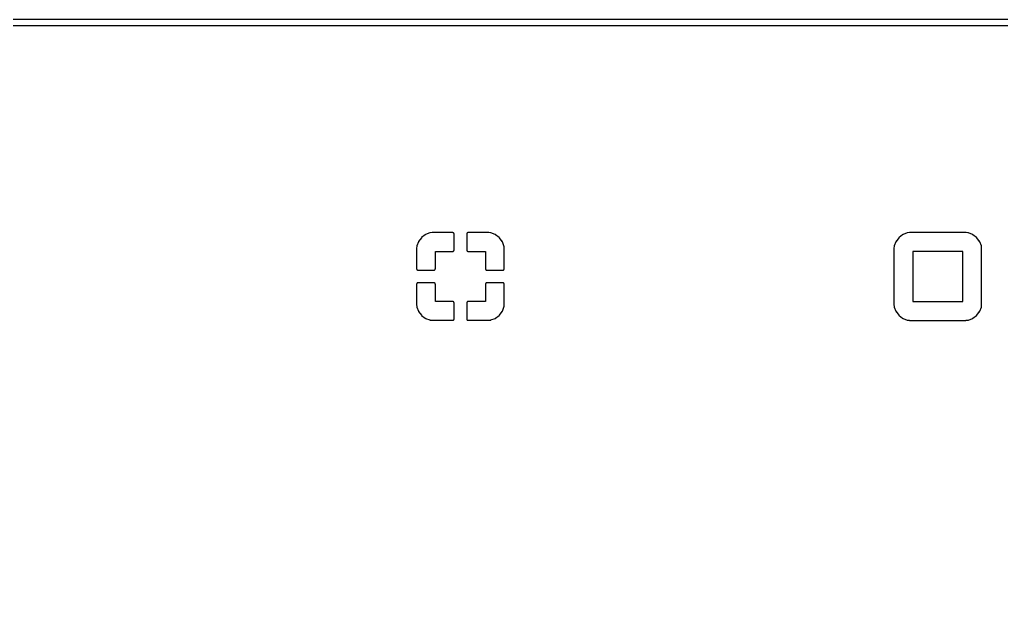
# Model space of a CAD drawing. Header units: metres. Extents: x 53 to 178, y -119 to -45.
# Drawn here: x 84.48 to 115.82, y -63.34 to -44.63 of the extents above; entities that cross this region are included whole.
import ezdxf

# ---------------------------------------------------------------- set-up
doc = ezdxf.new("R2010")
doc.units = ezdxf.units.M

msp = doc.modelspace()

# ---------------------------------------------------------------- linework, layer by layer
for points in [[(178.04, -44.63), (53.19, -44.63)], [(53.34, -44.911), (53.34, -119.171), (53.347, -119.204), (53.375, -119.236), (53.421, -119.25), (177.671, -119.25), (177.705, -119.243), (177.737, -119.215), (177.75, -119.169), (177.751, -118.531), (177.89, -44.91), (177.882, -44.876), (177.855, -44.844), (177.809, -44.83), (53.419, -44.83), (53.386, -44.837), (53.354, -44.865), (53.34, -44.911)], [(97.703, -52.632), (97.703, -52.632), (97.704, -52.632), (97.706, -52.632), (97.707, -52.632), (97.708, -52.632), (97.709, -52.631), (97.711, -52.631), (97.712, -52.631), (97.713, -52.631), (97.714, -52.631), (97.715, -52.63), (97.717, -52.63), (97.718, -52.629), (97.719, -52.629), (97.72, -52.629), (97.721, -52.628), (97.722, -52.628), (97.723, -52.627), (97.724, -52.627), (97.726, -52.626), (97.727, -52.626), (97.728, -52.625), (97.729, -52.624), (97.73, -52.624), (97.731, -52.623), (97.732, -52.622), (97.733, -52.621), (97.734, -52.621), (97.735, -52.62), (97.736, -52.619), (97.736, -52.618), (97.737, -52.617), (97.738, -52.616), (97.739, -52.616), (97.74, -52.615), (97.741, -52.614), (97.741, -52.613), (97.742, -52.612), (97.743, -52.611), (97.744, -52.61), (97.744, -52.609), (97.745, -52.608), (97.746, -52.607), (97.746, -52.606), (97.747, -52.604), (97.747, -52.603), (97.748, -52.602), (97.748, -52.601), (97.749, -52.6), (97.749, -52.599), (97.749, -52.598), (97.75, -52.597), (97.75, -52.595), (97.751, -52.594), (97.751, -52.593), (97.751, -52.592), (97.751, -52.591), (97.751, -52.589), (97.752, -52.588), (97.752, -52.587), (97.752, -52.586), (97.752, -52.584), (97.752, -52.583), (97.752, -52.582), (97.752, -52.032), (98.302, -52.032), (98.303, -52.032), (98.304, -52.032), (98.306, -52.032), (98.307, -52.032), (98.308, -52.032), (98.309, -52.031), (98.311, -52.031), (98.312, -52.031), (98.313, -52.031), (98.314, -52.031), (98.315, -52.03), (98.317, -52.03), (98.318, -52.029), (98.319, -52.029), (98.32, -52.029), (98.321, -52.028), (98.322, -52.028), (98.323, -52.027), (98.324, -52.027), (98.326, -52.026), (98.327, -52.026), (98.328, -52.025), (98.329, -52.024), (98.33, -52.024), (98.331, -52.023), (98.332, -52.022), (98.333, -52.021), (98.334, -52.021), (98.335, -52.02), (98.336, -52.019), (98.336, -52.018), (98.337, -52.017), (98.338, -52.016), (98.339, -52.016), (98.34, -52.015), (98.341, -52.014), (98.341, -52.013), (98.342, -52.012), (98.343, -52.011), (98.344, -52.01), (98.344, -52.009), (98.345, -52.008), (98.346, -52.007), (98.346, -52.006), (98.347, -52.004), (98.347, -52.003), (98.348, -52.002), (98.348, -52.001), (98.349, -52), (98.349, -51.999), (98.349, -51.998), (98.35, -51.997), (98.35, -51.995), (98.351, -51.994), (98.351, -51.993), (98.351, -51.992), (98.351, -51.991), (98.351, -51.989), (98.352, -51.988), (98.352, -51.987), (98.352, -51.986), (98.352, -51.984), (98.352, -51.983), (98.352, -51.982), (98.352, -51.482), (98.352, -51.481), (98.352, -51.48), (98.352, -51.478), (98.352, -51.477), (98.352, -51.476), (98.351, -51.475), (98.351, -51.473), (98.351, -51.472), (98.351, -51.471), (98.351, -51.47), (98.35, -51.469), (98.35, -51.467), (98.349, -51.466), (98.349, -51.465), (98.349, -51.464), (98.348, -51.463), (98.348, -51.462), (98.347, -51.461), (98.347, -51.46), (98.346, -51.458), (98.346, -51.457), (98.345, -51.456), (98.344, -51.455), (98.344, -51.454), (98.343, -51.453), (98.342, -51.452), (98.341, -51.451), (98.341, -51.45), (98.34, -51.449), (98.339, -51.448), (98.338, -51.448), (98.337, -51.447), (98.336, -51.446), (98.336, -51.445), (98.335, -51.444), (98.334, -51.443), (98.333, -51.443), (98.332, -51.442), (98.331, -51.441), (98.33, -51.44), (98.329, -51.44), (98.328, -51.439), (98.327, -51.438), (98.326, -51.438), (98.324, -51.437), (98.323, -51.437), (98.322, -51.436), (98.321, -51.436), (98.32, -51.435), (98.319, -51.435), (98.318, -51.435), (98.317, -51.434), (98.315, -51.434), (98.314, -51.433), (98.313, -51.433), (98.312, -51.433), (98.311, -51.433), (98.309, -51.433), (98.308, -51.432), (98.307, -51.432), (98.306, -51.432), (98.304, -51.432), (98.303, -51.432), (98.302, -51.432), (97.654, -51.432), (97.653, -51.432), (97.651, -51.432), (97.65, -51.432), (97.649, -51.432), (97.589, -51.439), (97.588, -51.439), (97.587, -51.439), (97.586, -51.439), (97.585, -51.439), (97.584, -51.44), (97.583, -51.44), (97.582, -51.44), (97.581, -51.44), (97.581, -51.44), (97.58, -51.441), (97.579, -51.441), (97.578, -51.441), (97.577, -51.442), (97.442, -51.492), (97.441, -51.492), (97.441, -51.493), (97.44, -51.493), (97.439, -51.493), (97.438, -51.494), (97.437, -51.494), (97.436, -51.495), (97.435, -51.495), (97.435, -51.495), (97.434, -51.496), (97.432, -51.497), (97.431, -51.498), (97.43, -51.499), (97.315, -51.585), (97.313, -51.586), (97.312, -51.587), (97.311, -51.588), (97.309, -51.589), (97.309, -51.589), (97.308, -51.591), (97.307, -51.592), (97.306, -51.593), (97.305, -51.595), (97.219, -51.71), (97.218, -51.711), (97.217, -51.712), (97.216, -51.714), (97.215, -51.715), (97.215, -51.715), (97.215, -51.716), (97.214, -51.717), (97.214, -51.718), (97.213, -51.719), (97.213, -51.72), (97.213, -51.721), (97.212, -51.721), (97.212, -51.722), (97.162, -51.857), (97.161, -51.858), (97.161, -51.859), (97.161, -51.86), (97.16, -51.861), (97.16, -51.861), (97.16, -51.862), (97.16, -51.863), (97.16, -51.864), (97.159, -51.865), (97.159, -51.866), (97.159, -51.867), (97.159, -51.868), (97.159, -51.869), (97.152, -51.929), (97.152, -51.93), (97.152, -51.931), (97.152, -51.933), (97.152, -51.934), (97.152, -52.582), (97.152, -52.583), (97.152, -52.584), (97.152, -52.586), (97.152, -52.587), (97.152, -52.588), (97.153, -52.589), (97.153, -52.591), (97.153, -52.592), (97.153, -52.593), (97.153, -52.594), (97.154, -52.595), (97.154, -52.597), (97.155, -52.598), (97.155, -52.599), (97.155, -52.6), (97.156, -52.601), (97.156, -52.602), (97.157, -52.603), (97.157, -52.604), (97.158, -52.606), (97.158, -52.607), (97.159, -52.608), (97.16, -52.609), (97.16, -52.61), (97.161, -52.611), (97.162, -52.612), (97.163, -52.613), (97.163, -52.614), (97.164, -52.615), (97.165, -52.616), (97.166, -52.616), (97.167, -52.617), (97.168, -52.618), (97.168, -52.619), (97.169, -52.62), (97.17, -52.621), (97.171, -52.621), (97.172, -52.622), (97.173, -52.623), (97.174, -52.624), (97.175, -52.624), (97.176, -52.625), (97.177, -52.626), (97.178, -52.626), (97.18, -52.627), (97.181, -52.627), (97.182, -52.628), (97.183, -52.628), (97.184, -52.629), (97.185, -52.629), (97.186, -52.629), (97.187, -52.63), (97.189, -52.63), (97.19, -52.631), (97.191, -52.631), (97.192, -52.631), (97.193, -52.631), (97.195, -52.631), (97.196, -52.632), (97.197, -52.632), (97.198, -52.632), (97.2, -52.632), (97.201, -52.632), (97.202, -52.632), (97.702, -52.632), (97.703, -52.632)], [(98.752, -51.983), (98.752, -51.983), (98.752, -51.984), (98.752, -51.986), (98.752, -51.987), (98.752, -51.988), (98.753, -51.989), (98.753, -51.991), (98.753, -51.992), (98.753, -51.993), (98.753, -51.994), (98.754, -51.995), (98.754, -51.997), (98.755, -51.998), (98.755, -51.999), (98.755, -52), (98.756, -52.001), (98.756, -52.002), (98.757, -52.003), (98.757, -52.004), (98.758, -52.006), (98.758, -52.007), (98.759, -52.008), (98.76, -52.009), (98.76, -52.01), (98.761, -52.011), (98.762, -52.012), (98.763, -52.013), (98.763, -52.014), (98.764, -52.015), (98.765, -52.016), (98.766, -52.016), (98.767, -52.017), (98.768, -52.018), (98.768, -52.019), (98.769, -52.02), (98.77, -52.021), (98.771, -52.021), (98.772, -52.022), (98.773, -52.023), (98.774, -52.024), (98.775, -52.024), (98.776, -52.025), (98.777, -52.026), (98.778, -52.026), (98.78, -52.027), (98.781, -52.027), (98.782, -52.028), (98.783, -52.028), (98.784, -52.029), (98.785, -52.029), (98.786, -52.029), (98.787, -52.03), (98.789, -52.03), (98.79, -52.031), (98.791, -52.031), (98.792, -52.031), (98.793, -52.031), (98.795, -52.031), (98.796, -52.032), (98.797, -52.032), (98.798, -52.032), (98.8, -52.032), (98.801, -52.032), (98.802, -52.032), (99.352, -52.032), (99.352, -52.582), (99.352, -52.583), (99.352, -52.584), (99.352, -52.586), (99.352, -52.587), (99.352, -52.588), (99.353, -52.589), (99.353, -52.591), (99.353, -52.592), (99.353, -52.593), (99.353, -52.594), (99.354, -52.595), (99.354, -52.597), (99.355, -52.598), (99.355, -52.599), (99.355, -52.6), (99.356, -52.601), (99.356, -52.602), (99.357, -52.603), (99.357, -52.604), (99.358, -52.606), (99.358, -52.607), (99.359, -52.608), (99.36, -52.609), (99.36, -52.61), (99.361, -52.611), (99.362, -52.612), (99.363, -52.613), (99.363, -52.614), (99.364, -52.615), (99.365, -52.616), (99.366, -52.616), (99.367, -52.617), (99.368, -52.618), (99.368, -52.619), (99.369, -52.62), (99.37, -52.621), (99.371, -52.621), (99.372, -52.622), (99.373, -52.623), (99.374, -52.624), (99.375, -52.624), (99.376, -52.625), (99.377, -52.626), (99.378, -52.626), (99.38, -52.627), (99.381, -52.627), (99.382, -52.628), (99.383, -52.628), (99.384, -52.629), (99.385, -52.629), (99.386, -52.629), (99.387, -52.63), (99.389, -52.63), (99.39, -52.631), (99.391, -52.631), (99.392, -52.631), (99.393, -52.631), (99.395, -52.631), (99.396, -52.632), (99.397, -52.632), (99.398, -52.632), (99.4, -52.632), (99.401, -52.632), (99.402, -52.632), (99.902, -52.632), (99.903, -52.632), (99.904, -52.632), (99.906, -52.632), (99.907, -52.632), (99.908, -52.632), (99.909, -52.631), (99.911, -52.631), (99.912, -52.631), (99.913, -52.631), (99.914, -52.631), (99.915, -52.63), (99.917, -52.63), (99.918, -52.629), (99.919, -52.629), (99.92, -52.629), (99.921, -52.628), (99.922, -52.628), (99.923, -52.627), (99.924, -52.627), (99.926, -52.626), (99.927, -52.626), (99.928, -52.625), (99.929, -52.624), (99.93, -52.624), (99.931, -52.623), (99.932, -52.622), (99.933, -52.621), (99.934, -52.621), (99.935, -52.62), (99.936, -52.619), (99.936, -52.618), (99.937, -52.617), (99.938, -52.616), (99.939, -52.616), (99.94, -52.615), (99.941, -52.614), (99.941, -52.613), (99.942, -52.612), (99.943, -52.611), (99.944, -52.61), (99.944, -52.609), (99.945, -52.608), (99.946, -52.607), (99.946, -52.606), (99.947, -52.604), (99.947, -52.603), (99.948, -52.602), (99.948, -52.601), (99.949, -52.6), (99.949, -52.599), (99.949, -52.598), (99.95, -52.597), (99.95, -52.595), (99.951, -52.594), (99.951, -52.593), (99.951, -52.592), (99.951, -52.591), (99.951, -52.589), (99.952, -52.588), (99.952, -52.587), (99.952, -52.586), (99.952, -52.584), (99.952, -52.583), (99.952, -52.582), (99.952, -51.934), (99.952, -51.933), (99.952, -51.933), (99.952, -51.932), (99.952, -51.931), (99.952, -51.931), (99.952, -51.931), (99.952, -51.93), (99.952, -51.929), (99.952, -51.929), (99.945, -51.869), (99.945, -51.868), (99.945, -51.867), (99.945, -51.866), (99.945, -51.865), (99.944, -51.864), (99.944, -51.863), (99.944, -51.862), (99.944, -51.861), (99.944, -51.861), (99.943, -51.86), (99.943, -51.859), (99.943, -51.858), (99.942, -51.857), (99.892, -51.722), (99.892, -51.721), (99.891, -51.721), (99.891, -51.72), (99.891, -51.719), (99.89, -51.718), (99.89, -51.717), (99.889, -51.716), (99.889, -51.715), (99.889, -51.715), (99.888, -51.714), (99.887, -51.712), (99.886, -51.711), (99.885, -51.71), (99.799, -51.595), (99.798, -51.593), (99.797, -51.592), (99.796, -51.591), (99.795, -51.589), (99.795, -51.589), (99.793, -51.588), (99.792, -51.587), (99.791, -51.586), (99.789, -51.585), (99.674, -51.499), (99.673, -51.498), (99.672, -51.497), (99.67, -51.496), (99.669, -51.495), (99.669, -51.495), (99.668, -51.495), (99.667, -51.494), (99.666, -51.494), (99.665, -51.493), (99.664, -51.493), (99.663, -51.493), (99.663, -51.492), (99.662, -51.492), (99.527, -51.442), (99.526, -51.441), (99.525, -51.441), (99.524, -51.441), (99.523, -51.44), (99.523, -51.44), (99.522, -51.44), (99.521, -51.44), (99.52, -51.44), (99.519, -51.439), (99.518, -51.439), (99.517, -51.439), (99.516, -51.439), (99.515, -51.439), (99.455, -51.432), (99.454, -51.432), (99.453, -51.432), (99.451, -51.432), (99.45, -51.432), (98.802, -51.432), (98.801, -51.432), (98.8, -51.432), (98.798, -51.432), (98.797, -51.432), (98.796, -51.432), (98.795, -51.433), (98.793, -51.433), (98.792, -51.433), (98.791, -51.433), (98.79, -51.433), (98.789, -51.434), (98.787, -51.434), (98.786, -51.435), (98.785, -51.435), (98.784, -51.435), (98.783, -51.436), (98.782, -51.436), (98.781, -51.437), (98.78, -51.437), (98.778, -51.438), (98.777, -51.438), (98.776, -51.439), (98.775, -51.44), (98.774, -51.44), (98.773, -51.441), (98.772, -51.442), (98.771, -51.443), (98.77, -51.443), (98.769, -51.444), (98.768, -51.445), (98.768, -51.446), (98.767, -51.447), (98.766, -51.448), (98.765, -51.448), (98.764, -51.449), (98.763, -51.45), (98.763, -51.451), (98.762, -51.452), (98.761, -51.453), (98.76, -51.454), (98.76, -51.455), (98.759, -51.456), (98.758, -51.457), (98.758, -51.458), (98.757, -51.46), (98.757, -51.461), (98.756, -51.462), (98.756, -51.463), (98.755, -51.464), (98.755, -51.465), (98.755, -51.466), (98.754, -51.467), (98.754, -51.469), (98.753, -51.47), (98.753, -51.471), (98.753, -51.472), (98.753, -51.473), (98.753, -51.475), (98.752, -51.476), (98.752, -51.477), (98.752, -51.478), (98.752, -51.48), (98.752, -51.481), (98.752, -51.482), (98.752, -51.982), (98.752, -51.983)], [(112.392, -53.731), (112.392, -53.731), (112.392, -53.732), (112.392, -53.733), (112.392, -53.734), (112.392, -53.735), (112.392, -53.735), (112.392, -53.735), (112.398, -53.795), (112.398, -53.796), (112.398, -53.797), (112.399, -53.798), (112.399, -53.799), (112.399, -53.8), (112.399, -53.801), (112.399, -53.802), (112.4, -53.803), (112.4, -53.804), (112.4, -53.805), (112.401, -53.806), (112.401, -53.807), (112.451, -53.942), (112.452, -53.943), (112.452, -53.944), (112.453, -53.945), (112.453, -53.946), (112.453, -53.946), (112.454, -53.947), (112.454, -53.948), (112.455, -53.949), (112.455, -53.949), (112.456, -53.95), (112.456, -53.952), (112.457, -53.953), (112.458, -53.954), (112.544, -54.07), (112.546, -54.071), (112.547, -54.072), (112.548, -54.074), (112.549, -54.075), (112.549, -54.075), (112.55, -54.076), (112.552, -54.077), (112.553, -54.078), (112.554, -54.08), (112.67, -54.166), (112.671, -54.167), (112.672, -54.168), (112.674, -54.168), (112.675, -54.169), (112.675, -54.169), (112.676, -54.17), (112.677, -54.17), (112.678, -54.171), (112.678, -54.171), (112.679, -54.171), (112.68, -54.172), (112.681, -54.172), (112.682, -54.173), (112.817, -54.223), (112.817, -54.223), (112.818, -54.223), (112.82, -54.224), (112.821, -54.224), (112.822, -54.224), (112.823, -54.225), (112.824, -54.225), (112.826, -54.225), (112.827, -54.225), (112.828, -54.226), (112.829, -54.226), (112.836, -54.227), (112.889, -54.232), (112.89, -54.232), (112.891, -54.232), (112.893, -54.232), (112.894, -54.233), (114.69, -54.233), (114.691, -54.232), (114.693, -54.232), (114.694, -54.232), (114.695, -54.232), (114.755, -54.226), (114.756, -54.226), (114.757, -54.226), (114.758, -54.225), (114.759, -54.225), (114.76, -54.225), (114.761, -54.225), (114.762, -54.225), (114.763, -54.224), (114.764, -54.224), (114.765, -54.224), (114.766, -54.223), (114.767, -54.223), (114.902, -54.173), (114.903, -54.172), (114.904, -54.172), (114.905, -54.171), (114.906, -54.171), (114.907, -54.17), (114.908, -54.17), (114.909, -54.169), (114.91, -54.168), (114.911, -54.168), (114.912, -54.167), (114.913, -54.167), (114.914, -54.166), (115.03, -54.08), (115.03, -54.079), (115.031, -54.078), (115.032, -54.077), (115.033, -54.077), (115.034, -54.076), (115.035, -54.075), (115.036, -54.074), (115.037, -54.073), (115.037, -54.072), (115.038, -54.071), (115.039, -54.07), (115.04, -54.07), (115.126, -53.954), (115.127, -53.953), (115.127, -53.952), (115.128, -53.951), (115.128, -53.95), (115.129, -53.949), (115.13, -53.948), (115.13, -53.947), (115.131, -53.946), (115.131, -53.945), (115.132, -53.944), (115.132, -53.943), (115.133, -53.942), (115.183, -53.807), (115.183, -53.806), (115.184, -53.805), (115.184, -53.804), (115.184, -53.803), (115.185, -53.802), (115.185, -53.801), (115.185, -53.8), (115.185, -53.799), (115.185, -53.798), (115.186, -53.797), (115.186, -53.796), (115.186, -53.795), (115.192, -53.735), (115.192, -53.734), (115.192, -53.733), (115.192, -53.731), (115.192, -53.73), (115.192, -51.934), (115.192, -51.933), (115.192, -51.931), (115.192, -51.93), (115.192, -51.929), (115.186, -51.869), (115.186, -51.868), (115.186, -51.867), (115.185, -51.866), (115.185, -51.865), (115.185, -51.864), (115.185, -51.863), (115.185, -51.862), (115.184, -51.861), (115.184, -51.86), (115.184, -51.859), (115.183, -51.858), (115.183, -51.857), (115.133, -51.722), (115.132, -51.721), (115.132, -51.72), (115.132, -51.719), (115.131, -51.719), (115.131, -51.718), (115.13, -51.717), (115.13, -51.716), (115.129, -51.715), (115.129, -51.715), (115.128, -51.714), (115.128, -51.712), (115.127, -51.711), (115.126, -51.71), (115.04, -51.594), (115.038, -51.593), (115.037, -51.592), (115.036, -51.59), (115.035, -51.589), (115.035, -51.589), (115.034, -51.588), (115.032, -51.587), (115.031, -51.586), (115.03, -51.584), (114.914, -51.498), (114.913, -51.497), (114.912, -51.496), (114.91, -51.496), (114.909, -51.495), (114.909, -51.495), (114.908, -51.494), (114.907, -51.494), (114.906, -51.493), (114.906, -51.493), (114.905, -51.493), (114.904, -51.492), (114.903, -51.492), (114.902, -51.491), (114.767, -51.441), (114.767, -51.441), (114.766, -51.441), (114.764, -51.44), (114.763, -51.44), (114.762, -51.44), (114.761, -51.439), (114.76, -51.439), (114.758, -51.439), (114.757, -51.439), (114.756, -51.438), (114.755, -51.438), (114.695, -51.432), (114.695, -51.432), (114.693, -51.432), (114.692, -51.432), (114.691, -51.432), (114.69, -51.431), (112.894, -51.431), (112.893, -51.432), (112.892, -51.432), (112.891, -51.432), (112.89, -51.432), (112.889, -51.432), (112.889, -51.432), (112.889, -51.432), (112.829, -51.438), (112.828, -51.438), (112.827, -51.438), (112.826, -51.439), (112.825, -51.439), (112.824, -51.439), (112.823, -51.439), (112.822, -51.439), (112.821, -51.44), (112.82, -51.44), (112.819, -51.44), (112.818, -51.441), (112.817, -51.441), (112.682, -51.491), (112.681, -51.492), (112.68, -51.492), (112.679, -51.493), (112.678, -51.493), (112.678, -51.493), (112.677, -51.494), (112.676, -51.494), (112.675, -51.495), (112.675, -51.495), (112.674, -51.496), (112.672, -51.496), (112.671, -51.497), (112.67, -51.498), (112.554, -51.584), (112.553, -51.586), (112.552, -51.587), (112.55, -51.588), (112.549, -51.589), (112.549, -51.589), (112.548, -51.59), (112.547, -51.592), (112.546, -51.593), (112.544, -51.594), (112.458, -51.71), (112.457, -51.711), (112.456, -51.712), (112.456, -51.714), (112.455, -51.715), (112.455, -51.715), (112.454, -51.716), (112.454, -51.717), (112.453, -51.718), (112.453, -51.718), (112.453, -51.719), (112.452, -51.72), (112.452, -51.721), (112.451, -51.722), (112.401, -51.857), (112.401, -51.858), (112.4, -51.859), (112.4, -51.86), (112.4, -51.861), (112.399, -51.862), (112.399, -51.863), (112.399, -51.864), (112.399, -51.865), (112.399, -51.866), (112.398, -51.867), (112.398, -51.868), (112.398, -51.869), (112.392, -51.929), (112.392, -51.93), (112.392, -51.931), (112.392, -51.931), (112.392, -51.932), (112.392, -51.932), (112.392, -51.933), (112.391, -51.934), (112.391, -53.73), (112.392, -53.731)], [(112.992, -53.632), (114.592, -53.632), (114.592, -52.032), (112.992, -52.032), (112.992, -53.632)], [(97.152, -53.731), (97.152, -53.731), (97.152, -53.733), (97.152, -53.734), (97.152, -53.735), (97.159, -53.795), (97.159, -53.796), (97.159, -53.797), (97.159, -53.798), (97.159, -53.799), (97.16, -53.8), (97.16, -53.801), (97.16, -53.802), (97.16, -53.803), (97.16, -53.803), (97.161, -53.804), (97.161, -53.805), (97.161, -53.806), (97.162, -53.807), (97.212, -53.942), (97.212, -53.943), (97.213, -53.943), (97.213, -53.944), (97.213, -53.945), (97.214, -53.946), (97.214, -53.947), (97.215, -53.948), (97.215, -53.949), (97.215, -53.949), (97.216, -53.95), (97.217, -53.952), (97.218, -53.953), (97.219, -53.954), (97.305, -54.069), (97.306, -54.071), (97.307, -54.072), (97.308, -54.073), (97.309, -54.075), (97.309, -54.075), (97.311, -54.076), (97.312, -54.077), (97.313, -54.078), (97.315, -54.079), (97.43, -54.165), (97.431, -54.166), (97.432, -54.167), (97.434, -54.168), (97.435, -54.169), (97.435, -54.169), (97.436, -54.169), (97.437, -54.17), (97.438, -54.17), (97.439, -54.171), (97.44, -54.171), (97.441, -54.171), (97.441, -54.172), (97.442, -54.172), (97.577, -54.222), (97.578, -54.223), (97.579, -54.223), (97.58, -54.223), (97.581, -54.224), (97.581, -54.224), (97.582, -54.224), (97.583, -54.224), (97.584, -54.224), (97.585, -54.225), (97.586, -54.225), (97.587, -54.225), (97.588, -54.225), (97.589, -54.225), (97.649, -54.232), (97.649, -54.232), (97.65, -54.232), (97.651, -54.232), (97.651, -54.232), (97.651, -54.232), (97.652, -54.232), (97.653, -54.232), (97.653, -54.232), (97.654, -54.232), (98.302, -54.232), (98.303, -54.232), (98.304, -54.232), (98.306, -54.232), (98.307, -54.232), (98.308, -54.232), (98.309, -54.231), (98.311, -54.231), (98.312, -54.231), (98.313, -54.231), (98.314, -54.231), (98.315, -54.23), (98.317, -54.23), (98.318, -54.229), (98.319, -54.229), (98.32, -54.229), (98.321, -54.228), (98.322, -54.228), (98.323, -54.227), (98.324, -54.227), (98.326, -54.226), (98.327, -54.226), (98.328, -54.225), (98.329, -54.224), (98.33, -54.224), (98.331, -54.223), (98.332, -54.222), (98.333, -54.221), (98.334, -54.221), (98.335, -54.22), (98.336, -54.219), (98.336, -54.218), (98.337, -54.217), (98.338, -54.216), (98.339, -54.216), (98.34, -54.215), (98.341, -54.214), (98.341, -54.213), (98.342, -54.212), (98.343, -54.211), (98.344, -54.21), (98.344, -54.209), (98.345, -54.208), (98.346, -54.207), (98.346, -54.206), (98.347, -54.204), (98.347, -54.203), (98.348, -54.202), (98.348, -54.201), (98.349, -54.2), (98.349, -54.199), (98.349, -54.198), (98.35, -54.197), (98.35, -54.195), (98.351, -54.194), (98.351, -54.193), (98.351, -54.192), (98.351, -54.191), (98.351, -54.189), (98.352, -54.188), (98.352, -54.187), (98.352, -54.186), (98.352, -54.184), (98.352, -54.183), (98.352, -54.182), (98.352, -53.682), (98.352, -53.681), (98.352, -53.68), (98.352, -53.678), (98.352, -53.677), (98.352, -53.676), (98.351, -53.675), (98.351, -53.673), (98.351, -53.672), (98.351, -53.671), (98.351, -53.67), (98.35, -53.669), (98.35, -53.667), (98.349, -53.666), (98.349, -53.665), (98.349, -53.664), (98.348, -53.663), (98.348, -53.662), (98.347, -53.661), (98.347, -53.66), (98.346, -53.658), (98.346, -53.657), (98.345, -53.656), (98.344, -53.655), (98.344, -53.654), (98.343, -53.653), (98.342, -53.652), (98.341, -53.651), (98.341, -53.65), (98.34, -53.649), (98.339, -53.648), (98.338, -53.648), (98.337, -53.647), (98.336, -53.646), (98.336, -53.645), (98.335, -53.644), (98.334, -53.643), (98.333, -53.643), (98.332, -53.642), (98.331, -53.641), (98.33, -53.64), (98.329, -53.64), (98.328, -53.639), (98.327, -53.638), (98.326, -53.638), (98.324, -53.637), (98.323, -53.637), (98.322, -53.636), (98.321, -53.636), (98.32, -53.635), (98.319, -53.635), (98.318, -53.635), (98.317, -53.634), (98.315, -53.634), (98.314, -53.633), (98.313, -53.633), (98.312, -53.633), (98.311, -53.633), (98.309, -53.633), (98.308, -53.632), (98.307, -53.632), (98.306, -53.632), (98.304, -53.632), (98.303, -53.632), (98.302, -53.632), (97.752, -53.632), (97.752, -53.082), (97.752, -53.081), (97.752, -53.08), (97.752, -53.078), (97.752, -53.077), (97.752, -53.076), (97.751, -53.075), (97.751, -53.073), (97.751, -53.072), (97.751, -53.071), (97.751, -53.07), (97.75, -53.069), (97.75, -53.067), (97.749, -53.066), (97.749, -53.065), (97.749, -53.064), (97.748, -53.063), (97.748, -53.062), (97.747, -53.061), (97.747, -53.06), (97.746, -53.058), (97.746, -53.057), (97.745, -53.056), (97.744, -53.055), (97.744, -53.054), (97.743, -53.053), (97.742, -53.052), (97.741, -53.051), (97.741, -53.05), (97.74, -53.049), (97.739, -53.048), (97.738, -53.048), (97.737, -53.047), (97.736, -53.046), (97.736, -53.045), (97.735, -53.044), (97.734, -53.043), (97.733, -53.043), (97.732, -53.042), (97.731, -53.041), (97.73, -53.04), (97.729, -53.04), (97.728, -53.039), (97.727, -53.038), (97.726, -53.038), (97.724, -53.037), (97.723, -53.037), (97.722, -53.036), (97.721, -53.036), (97.72, -53.035), (97.719, -53.035), (97.718, -53.035), (97.717, -53.034), (97.715, -53.034), (97.714, -53.033), (97.713, -53.033), (97.712, -53.033), (97.711, -53.033), (97.709, -53.033), (97.708, -53.032), (97.707, -53.032), (97.706, -53.032), (97.704, -53.032), (97.703, -53.032), (97.702, -53.032), (97.202, -53.032), (97.201, -53.032), (97.2, -53.032), (97.198, -53.032), (97.197, -53.032), (97.196, -53.032), (97.195, -53.033), (97.193, -53.033), (97.192, -53.033), (97.191, -53.033), (97.19, -53.033), (97.189, -53.034), (97.187, -53.034), (97.186, -53.035), (97.185, -53.035), (97.184, -53.035), (97.183, -53.036), (97.182, -53.036), (97.181, -53.037), (97.18, -53.037), (97.178, -53.038), (97.177, -53.038), (97.176, -53.039), (97.175, -53.04), (97.174, -53.04), (97.173, -53.041), (97.172, -53.042), (97.171, -53.043), (97.17, -53.043), (97.169, -53.044), (97.168, -53.045), (97.168, -53.046), (97.167, -53.047), (97.166, -53.048), (97.165, -53.048), (97.164, -53.049), (97.163, -53.05), (97.163, -53.051), (97.162, -53.052), (97.161, -53.053), (97.16, -53.054), (97.16, -53.055), (97.159, -53.056), (97.158, -53.057), (97.158, -53.058), (97.157, -53.06), (97.157, -53.061), (97.156, -53.062), (97.156, -53.063), (97.155, -53.064), (97.155, -53.065), (97.155, -53.066), (97.154, -53.067), (97.154, -53.069), (97.153, -53.07), (97.153, -53.071), (97.153, -53.072), (97.153, -53.073), (97.153, -53.075), (97.152, -53.076), (97.152, -53.077), (97.152, -53.078), (97.152, -53.08), (97.152, -53.081), (97.152, -53.082), (97.152, -53.73), (97.152, -53.731)], [(99.352, -53.632), (98.802, -53.632), (98.801, -53.632), (98.8, -53.632), (98.798, -53.632), (98.797, -53.632), (98.796, -53.632), (98.795, -53.633), (98.793, -53.633), (98.792, -53.633), (98.791, -53.633), (98.79, -53.633), (98.789, -53.634), (98.787, -53.634), (98.786, -53.635), (98.785, -53.635), (98.784, -53.635), (98.783, -53.636), (98.782, -53.636), (98.781, -53.637), (98.78, -53.637), (98.778, -53.638), (98.777, -53.638), (98.776, -53.639), (98.775, -53.64), (98.774, -53.64), (98.773, -53.641), (98.772, -53.642), (98.771, -53.643), (98.77, -53.643), (98.769, -53.644), (98.768, -53.645), (98.768, -53.646), (98.767, -53.647), (98.766, -53.648), (98.765, -53.648), (98.764, -53.649), (98.763, -53.65), (98.763, -53.651), (98.762, -53.652), (98.761, -53.653), (98.76, -53.654), (98.76, -53.655), (98.759, -53.656), (98.758, -53.657), (98.758, -53.658), (98.757, -53.66), (98.757, -53.661), (98.756, -53.662), (98.756, -53.663), (98.755, -53.664), (98.755, -53.665), (98.755, -53.666), (98.754, -53.667), (98.754, -53.669), (98.753, -53.67), (98.753, -53.671), (98.753, -53.672), (98.753, -53.673), (98.753, -53.675), (98.752, -53.676), (98.752, -53.677), (98.752, -53.678), (98.752, -53.68), (98.752, -53.681), (98.752, -53.682), (98.752, -54.182), (98.752, -54.183), (98.752, -54.184), (98.752, -54.186), (98.752, -54.187), (98.752, -54.188), (98.753, -54.189), (98.753, -54.191), (98.753, -54.192), (98.753, -54.193), (98.753, -54.194), (98.754, -54.195), (98.754, -54.197), (98.755, -54.198), (98.755, -54.199), (98.755, -54.2), (98.756, -54.201), (98.756, -54.202), (98.757, -54.203), (98.757, -54.204), (98.758, -54.206), (98.758, -54.207), (98.759, -54.208), (98.76, -54.209), (98.76, -54.21), (98.761, -54.211), (98.762, -54.212), (98.763, -54.213), (98.763, -54.214), (98.764, -54.215), (98.765, -54.216), (98.766, -54.216), (98.767, -54.217), (98.767, -54.217), (98.768, -54.218), (98.768, -54.219), (98.769, -54.22), (98.77, -54.221), (98.771, -54.221), (98.772, -54.222), (98.773, -54.223), (98.774, -54.224), (98.775, -54.224), (98.776, -54.225), (98.777, -54.226), (98.778, -54.226), (98.78, -54.227), (98.781, -54.227), (98.782, -54.228), (98.783, -54.228), (98.784, -54.229), (98.785, -54.229), (98.786, -54.229), (98.787, -54.23), (98.789, -54.23), (98.79, -54.231), (98.791, -54.231), (98.792, -54.231), (98.793, -54.231), (98.795, -54.231), (98.796, -54.232), (98.797, -54.232), (98.798, -54.232), (98.8, -54.232), (98.801, -54.232), (98.802, -54.232), (99.45, -54.232), (99.451, -54.232), (99.451, -54.232), (99.452, -54.232), (99.453, -54.232), (99.453, -54.232), (99.454, -54.232), (99.454, -54.232), (99.455, -54.232), (99.455, -54.232), (99.515, -54.225), (99.516, -54.225), (99.517, -54.225), (99.518, -54.225), (99.519, -54.225), (99.52, -54.224), (99.521, -54.224), (99.522, -54.224), (99.523, -54.224), (99.523, -54.224), (99.524, -54.223), (99.525, -54.223), (99.526, -54.223), (99.527, -54.222), (99.662, -54.172), (99.663, -54.172), (99.663, -54.171), (99.664, -54.171), (99.665, -54.171), (99.666, -54.17), (99.667, -54.17), (99.668, -54.169), (99.669, -54.169), (99.669, -54.169), (99.67, -54.168), (99.672, -54.167), (99.673, -54.166), (99.674, -54.165), (99.789, -54.079), (99.791, -54.078), (99.792, -54.077), (99.793, -54.076), (99.795, -54.075), (99.795, -54.075), (99.796, -54.073), (99.797, -54.072), (99.798, -54.071), (99.799, -54.069), (99.885, -53.954), (99.886, -53.953), (99.887, -53.952), (99.888, -53.95), (99.889, -53.949), (99.889, -53.949), (99.889, -53.948), (99.89, -53.947), (99.89, -53.946), (99.891, -53.945), (99.891, -53.944), (99.891, -53.943), (99.892, -53.943), (99.892, -53.942), (99.942, -53.807), (99.943, -53.806), (99.943, -53.805), (99.943, -53.804), (99.944, -53.803), (99.944, -53.803), (99.944, -53.802), (99.944, -53.801), (99.944, -53.8), (99.945, -53.799), (99.945, -53.798), (99.945, -53.797), (99.945, -53.796), (99.945, -53.795), (99.952, -53.735), (99.952, -53.735), (99.952, -53.734), (99.952, -53.733), (99.952, -53.733), (99.952, -53.733), (99.952, -53.732), (99.952, -53.731), (99.952, -53.731), (99.952, -53.73), (99.952, -53.082), (99.952, -53.081), (99.952, -53.08), (99.952, -53.078), (99.952, -53.077), (99.952, -53.076), (99.951, -53.075), (99.951, -53.073), (99.951, -53.072), (99.951, -53.071), (99.951, -53.07), (99.95, -53.069), (99.95, -53.067), (99.949, -53.066), (99.949, -53.065), (99.949, -53.064), (99.948, -53.063), (99.948, -53.062), (99.947, -53.061), (99.947, -53.06), (99.946, -53.058), (99.946, -53.057), (99.945, -53.056), (99.944, -53.055), (99.944, -53.054), (99.943, -53.053), (99.942, -53.052), (99.941, -53.051), (99.941, -53.05), (99.94, -53.049), (99.939, -53.048), (99.938, -53.048), (99.937, -53.047), (99.936, -53.046), (99.936, -53.045), (99.935, -53.044), (99.934, -53.043), (99.933, -53.043), (99.932, -53.042), (99.931, -53.041), (99.93, -53.04), (99.929, -53.04), (99.928, -53.039), (99.927, -53.038), (99.926, -53.038), (99.924, -53.037), (99.923, -53.037), (99.922, -53.036), (99.921, -53.036), (99.92, -53.035), (99.919, -53.035), (99.918, -53.035), (99.917, -53.034), (99.915, -53.034), (99.914, -53.033), (99.913, -53.033), (99.912, -53.033), (99.911, -53.033), (99.909, -53.033), (99.908, -53.032), (99.907, -53.032), (99.906, -53.032), (99.904, -53.032), (99.903, -53.032), (99.902, -53.032), (99.402, -53.032), (99.401, -53.032), (99.4, -53.032), (99.398, -53.032), (99.397, -53.032), (99.396, -53.032), (99.395, -53.033), (99.393, -53.033), (99.392, -53.033), (99.391, -53.033), (99.39, -53.033), (99.389, -53.034), (99.387, -53.034), (99.386, -53.035), (99.385, -53.035), (99.384, -53.035), (99.383, -53.036), (99.382, -53.036), (99.381, -53.037), (99.38, -53.037), (99.378, -53.038), (99.377, -53.038), (99.376, -53.039), (99.375, -53.04), (99.374, -53.04), (99.373, -53.041), (99.372, -53.042), (99.371, -53.043), (99.37, -53.043), (99.369, -53.044), (99.368, -53.045), (99.368, -53.046), (99.367, -53.047), (99.366, -53.048), (99.365, -53.048), (99.364, -53.049), (99.363, -53.05), (99.363, -53.051), (99.362, -53.052), (99.361, -53.053), (99.36, -53.054), (99.36, -53.055), (99.359, -53.056), (99.358, -53.057), (99.358, -53.058), (99.357, -53.06), (99.357, -53.061), (99.356, -53.062), (99.356, -53.063), (99.355, -53.064), (99.355, -53.065), (99.355, -53.066), (99.354, -53.067), (99.354, -53.069), (99.353, -53.07), (99.353, -53.071), (99.353, -53.072), (99.353, -53.073), (99.353, -53.075), (99.352, -53.076), (99.352, -53.077), (99.352, -53.078), (99.352, -53.08), (99.352, -53.081), (99.352, -53.082), (99.352, -53.632)]]:
    msp.add_lwpolyline(points)

doc.saveas('drawing.dxf')
